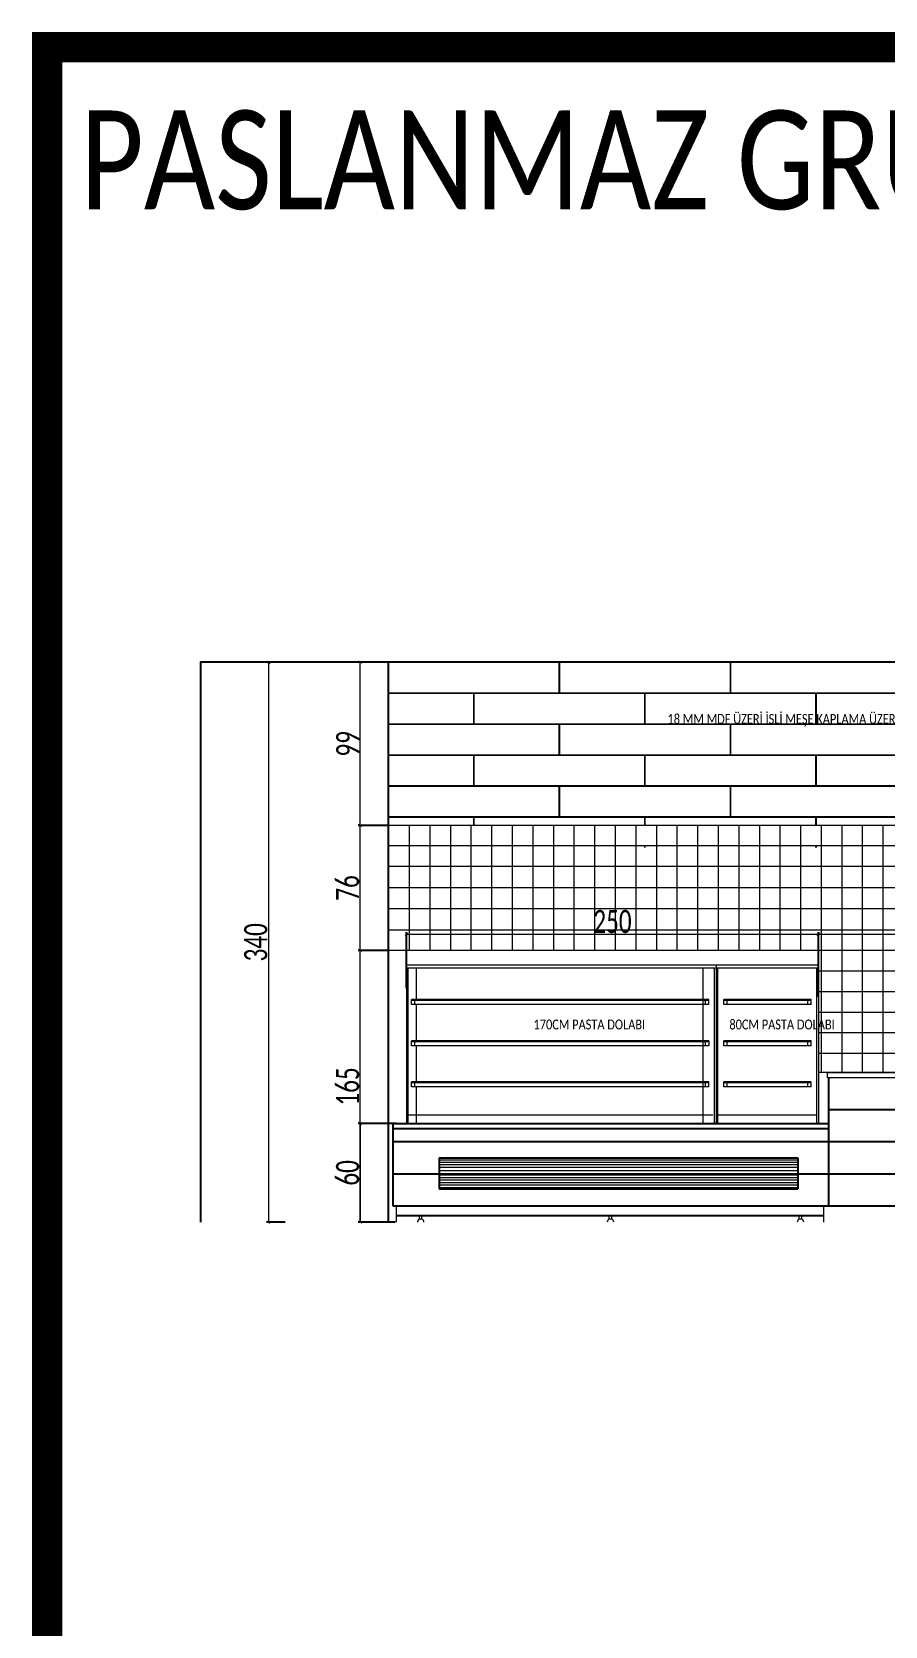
# Model space of a CAD drawing. Header units: millimetres. Extents: x -24 to 530668, y -246875 to -2983.
# Drawn here: x 269204 to 269722, y -109989 to -109021 of the extents above; entities that cross this region are included whole.
import ezdxf
from ezdxf import colors
from ezdxf.entities.mleader import LeaderData, LeaderLine
from ezdxf.math import Vec2, Vec3

# ---------------------------------------------------------------- set-up
doc = ezdxf.new("R2010")
doc.units = ezdxf.units.MM
doc.header["$PDMODE"] = 2
doc.layers.get('0').update_dxf_attribs({"lineweight": 20})
for name, color, linetype, lineweight in [('ahsap', 34, 'Continuous', 25), ('ahsaparka', 28, 'Continuous', 20), ('ahşap', 32, 'Continuous', 25), ('alcıpan', 14, 'Continuous', 25), ('CAM', 141, 'Continuous', 0), ('ince', 58, 'Continuous', 18), ('mermer', 142, 'Continuous', 15), ('PASLANMAZ', 19, 'Continuous', 18), ('seramik', 150, 'Continuous', 20), ('ölçü', 251, 'Continuous', 5)]:
    doc.layers.add(name, color=color, linetype=linetype, lineweight=lineweight)
doc.layers.add('yazı', color=11, linetype='Continuous')
doc.styles.add('text2', font='calibri.ttf', dxfattribs={"width": 0.8})
doc.styles.add('Ölçü50', font='calibri.ttf', dxfattribs={"width": 0.7})
doc.dimstyles.new('olcu10', dxfattribs={"dimtxt": 14, "dimasz": 2, "dimexe": 1.25, "dimexo": 0.625, "dimgap": 0.5, "dimtad": 1, "dimdec": 1, "dimrnd": 0.5, "dimzin": 9, "dimtxsty": 'Ölçü50', "dimblk": 'ARCHTICK', "dimcen": 2, "dimclrd": 256, "dimclre": 256, "dimclrt": 6, "dimazin": 2, "dimtfac": 1, "dimtdec": 1, "dimtix": 1, "dimtmove": 0, "dimatfit": 3, "dimldrblk": 'ARCHTICK', "dimfxl": 1, "dimlwd": -1, "dimarcsym": 0})

# ---------------------------------------------------------------- blocks, each defined once
blk = doc.blocks.new('_ArchTick')
at = {"color": 0, "linetype": 'ByBlock', "const_width": 0.15}
blk.add_lwpolyline([(-0.5, -0.5), (0.5, 0.5)], dxfattribs=at)
blk = doc.blocks.new('*D178')
at = {"layer": 'DEFPOINTS', "color": 0, "transparency": 16777216}
for p in [(269426.41, -109684.12, 0), (269403.78, -109744.12), (269425.55, -109744.12, 0)]:
    blk.add_point(p, dxfattribs=at)
at = {"layer": 'ölçü', "lineweight": -2, "transparency": 16777216}
for p, q in [((269425.78, -109684.12), (269402.53, -109684.12)), ((269424.93, -109744.12), (269402.53, -109744.12))]:
    blk.add_line(p, q, dxfattribs=at)
at = {"layer": 'ölçü', "transparency": 16777216}
blk.add_line((269403.78, -109684.12), (269403.78, -109744.12), dxfattribs=at)
at = {"layer": 'ölçü', "transparency": 16777216, "xscale": 2, "yscale": 2, "zscale": 2}
for p, rotation in [((269403.78, -109684.12), 90), ((269403.78, -109744.12), 270)]:
    blk.add_blockref('_ArchTick', p, dxfattribs=dict(at, rotation=rotation))
at = {"layer": 'ölçü', "color": 6, "transparency": 16777216, "insert": (269396.11, -109714.12), "char_height": 14, "attachment_point": 5, "rotation": 90, "style": 'Ölçü50'}
blk.add_mtext('60', dxfattribs=at)
blk = doc.blocks.new('*D179')
at = {"layer": 'DEFPOINTS', "color": 0, "transparency": 16777216}
for p in [(269403.78, -109579.16), (269420.94, -109579.16), (269425.55, -109744.12, 0)]:
    blk.add_point(p, dxfattribs=at)
at = {"layer": 'ölçü', "lineweight": -2, "transparency": 16777216}
for p, q in [((269420.32, -109579.16), (269402.53, -109579.16)), ((269424.93, -109744.12), (269402.53, -109744.12))]:
    blk.add_line(p, q, dxfattribs=at)
at = {"layer": 'ölçü', "transparency": 16777216}
blk.add_line((269403.78, -109744.12), (269403.78, -109579.16), dxfattribs=at)
at = {"layer": 'ölçü', "transparency": 16777216, "xscale": 2, "yscale": 2, "zscale": 2}
for p, rotation in [((269403.78, -109579.16), 90), ((269403.78, -109744.12), 270)]:
    blk.add_blockref('_ArchTick', p, dxfattribs=dict(at, rotation=rotation))
at = {"layer": 'ölçü', "color": 6, "transparency": 16777216, "insert": (269396.11, -109661.64), "char_height": 14, "attachment_point": 5, "rotation": 90, "style": 'Ölçü50'}
blk.add_mtext('165', dxfattribs=at)
blk = doc.blocks.new('*D180')
at = {"layer": 'DEFPOINTS', "color": 0, "transparency": 16777216}
for p in [(269403.78, -109503.12), (269420.94, -109503.12, 0), (269420.94, -109579.16)]:
    blk.add_point(p, dxfattribs=at)
at = {"layer": 'ölçü', "lineweight": -2, "transparency": 16777216}
for p, q in [((269420.32, -109503.12), (269402.53, -109503.12)), ((269420.32, -109579.16), (269402.53, -109579.16))]:
    blk.add_line(p, q, dxfattribs=at)
at = {"layer": 'ölçü', "transparency": 16777216}
blk.add_line((269403.78, -109579.16), (269403.78, -109503.12), dxfattribs=at)
at = {"layer": 'ölçü', "transparency": 16777216, "xscale": 2, "yscale": 2, "zscale": 2}
for p, rotation in [((269403.78, -109503.12), 90), ((269403.78, -109579.16), 270)]:
    blk.add_blockref('_ArchTick', p, dxfattribs=dict(at, rotation=rotation))
at = {"layer": 'ölçü', "color": 6, "transparency": 16777216, "insert": (269396.11, -109541.14), "char_height": 14, "attachment_point": 5, "rotation": 90, "style": 'Ölçü50'}
blk.add_mtext('76', dxfattribs=at)
blk = doc.blocks.new('*D181')
at = {"layer": 'DEFPOINTS', "color": 0, "transparency": 16777216}
for p in [(269403.78, -109404.12), (269420.94, -109404.12), (269420.94, -109503.12, 0)]:
    blk.add_point(p, dxfattribs=at)
at = {"layer": 'ölçü', "lineweight": -2, "transparency": 16777216}
for p, q in [((269420.32, -109404.12), (269402.53, -109404.12)), ((269420.32, -109503.12), (269402.53, -109503.12))]:
    blk.add_line(p, q, dxfattribs=at)
at = {"layer": 'ölçü', "transparency": 16777216}
blk.add_line((269403.78, -109503.12), (269403.78, -109404.12), dxfattribs=at)
at = {"layer": 'ölçü', "transparency": 16777216, "xscale": 2, "yscale": 2, "zscale": 2}
for p, rotation in [((269403.78, -109404.12), 90), ((269403.78, -109503.12), 270)]:
    blk.add_blockref('_ArchTick', p, dxfattribs=dict(at, rotation=rotation))
at = {"layer": 'ölçü', "color": 6, "transparency": 16777216, "insert": (269396.11, -109453.62), "char_height": 14, "attachment_point": 5, "rotation": 90, "style": 'Ölçü50'}
blk.add_mtext('99', dxfattribs=at)
blk = doc.blocks.new('*D182')
at = {"layer": 'DEFPOINTS', "color": 0, "transparency": 16777216}
for p in [(269681.81, -109569.22), (269431.81, -109602.64, 0), (269681.81, -109607.82, 0)]:
    blk.add_point(p, dxfattribs=at)
at = {"layer": 'ölçü', "lineweight": -2, "transparency": 16777216}
for p, q in [((269431.81, -109602.02), (269431.81, -109567.97)), ((269681.81, -109607.19), (269681.81, -109567.97))]:
    blk.add_line(p, q, dxfattribs=at)
at = {"layer": 'ölçü', "transparency": 16777216}
blk.add_line((269431.81, -109569.22), (269681.81, -109569.22), dxfattribs=at)
at = {"layer": 'ölçü', "transparency": 16777216, "xscale": 2, "yscale": 2, "zscale": 2, "rotation": 180}
blk.add_blockref('_ArchTick', (269431.81, -109569.22), dxfattribs=at)
at = {"layer": 'ölçü', "transparency": 16777216, "xscale": 2, "yscale": 2, "zscale": 2}
blk.add_blockref('_ArchTick', (269681.81, -109569.22), dxfattribs=at)
at = {"layer": 'ölçü', "color": 6, "transparency": 16777216, "insert": (269556.81, -109561.55), "char_height": 14, "attachment_point": 5, "style": 'Ölçü50'}
blk.add_mtext('250', dxfattribs=at)
blk = doc.blocks.new('*D183')
at = {"layer": 'DEFPOINTS', "color": 0, "transparency": 16777216}
for p in [(270493.43, -109566.66), (270493.43, -109569.22), (269681.81, -109607.82, 0)]:
    blk.add_point(p, dxfattribs=at)
at = {"layer": 'ölçü', "lineweight": -2, "transparency": 16777216}
for p, q in [((269681.81, -109607.19), (269681.81, -109567.97)), ((270493.43, -109567.28), (270493.43, -109570.47))]:
    blk.add_line(p, q, dxfattribs=at)
at = {"layer": 'ölçü', "transparency": 16777216}
blk.add_line((269681.81, -109569.22), (270493.43, -109569.22), dxfattribs=at)
at = {"layer": 'ölçü', "transparency": 16777216, "xscale": 2, "yscale": 2, "zscale": 2, "rotation": 180}
blk.add_blockref('_ArchTick', (269681.81, -109569.22), dxfattribs=at)
at = {"layer": 'ölçü', "transparency": 16777216, "xscale": 2, "yscale": 2, "zscale": 2}
blk.add_blockref('_ArchTick', (270493.43, -109569.22), dxfattribs=at)
at = {"layer": 'ölçü', "color": 6, "transparency": 16777216, "insert": (270087.62, -109560.09), "char_height": 14, "attachment_point": 5, "style": 'Ölçü50'}
blk.add_mtext('811,5', dxfattribs=at)
blk = doc.blocks.new('*D360')
at = {"layer": 'DEFPOINTS', "color": 0, "transparency": 16777216}
for p in [(269347.04, -109404.12), (269348.02, -109744.12), (269358.81, -109744.12)]:
    blk.add_point(p, dxfattribs=at)
at = {"layer": 'ölçü', "lineweight": -2, "transparency": 16777216}
for p, q in [((269347.67, -109404.12), (269349.27, -109404.12)), ((269358.19, -109744.12), (269346.77, -109744.12))]:
    blk.add_line(p, q, dxfattribs=at)
at = {"layer": 'ölçü', "transparency": 16777216}
blk.add_line((269348.02, -109404.12), (269348.02, -109744.12), dxfattribs=at)
at = {"layer": 'ölçü', "transparency": 16777216, "xscale": 2, "yscale": 2, "zscale": 2}
for p, rotation in [((269348.02, -109404.12), 90), ((269348.02, -109744.12), 270)]:
    blk.add_blockref('_ArchTick', p, dxfattribs=dict(at, rotation=rotation))
at = {"layer": 'ölçü', "color": 6, "transparency": 16777216, "insert": (269340.35, -109574.12), "char_height": 14, "attachment_point": 5, "rotation": 90, "style": 'Ölçü50'}
blk.add_mtext('340', dxfattribs=at)

msp = doc.modelspace()

# ---------------------------------------------------------------- linework, layer by layer
at = {"color": 5}
for p, q in [((269439.618, -109742.282, 0), (269439.618, -109740.117, 0)), ((269441.129, -109742.25, 0), (269441.129, -109740.117, 0)), ((269554.815, -109742.282, 0), (269554.815, -109740.117, 0)), ((269556.326, -109742.25, 0), (269556.326, -109740.117, 0)), ((269670.16, -109742.282, 0), (269670.16, -109740.117, 0)), ((269671.671, -109742.25, 0), (269671.671, -109740.117, 0))]:
    msp.add_line(p, q, dxfattribs=at)
at = {"color": 1, "const_width": 18.492}
msp.add_lwpolyline([(269213.704, -109030.619), (275060.383, -109030.619), (275060.383, -110583.763), (269213.704, -110583.763)], close=True, dxfattribs=at)
at = {"color": 5}
for centre in [(269440.413, -109744.117), (269555.61, -109744.117), (269670.955, -109744.117)]:
    msp.add_arc(centre, 2, 0, 180, dxfattribs=at)
at = {"layer": 'ahsap', "elevation": 0}
msp.add_lwpolyline([(269684.811, -109740.117), (269425.552, -109740.117)], dxfattribs=at)
at = {"layer": 'ahsaparka'}
for p, q in [((269524.5, -109422.617), (269524.5, -109404.117)), ((269524.8, -109422.617), (269524.8, -109404.117)), ((269628.36, -109422.617), (269628.36, -109404.117)), ((269628.66, -109422.617), (269628.66, -109404.117)), ((269420.94, -109422.617, 0), (270493.428, -109422.617)), ((269420.94, -109422.917, 0), (270493.428, -109422.917)), ((269472.57, -109441.417), (269472.57, -109422.917)), ((269472.87, -109441.417), (269472.87, -109422.917)), ((269576.43, -109441.417), (269576.43, -109422.917)), ((269576.73, -109441.417), (269576.73, -109422.917)), ((269680.29, -109441.417), (269680.29, -109422.917)), ((269680.59, -109441.417), (269680.59, -109422.917)), ((269420.94, -109441.417, 0), (270493.428, -109441.417)), ((269420.94, -109441.717, 0), (270493.428, -109441.717)), ((269524.5, -109460.217, 0), (269524.5, -109441.717, 0)), ((269524.8, -109460.217, 0), (269524.8, -109441.717, 0)), ((269628.36, -109460.217, 0), (269628.36, -109441.717, 0)), ((269628.66, -109460.217, 0), (269628.66, -109441.717, 0)), ((269420.94, -109460.217, 0), (270493.428, -109460.217)), ((269420.94, -109460.517, 0), (270493.428, -109460.517)), ((269472.57, -109479.017, 0), (269472.57, -109460.517, 0)), ((269472.87, -109479.017, 0), (269472.87, -109460.517, 0)), ((269576.43, -109479.017, 0), (269576.43, -109460.517, 0)), ((269576.73, -109479.017, 0), (269576.73, -109460.517, 0)), ((269680.29, -109479.017, 0), (269680.29, -109460.517, 0)), ((269680.59, -109479.017, 0), (269680.59, -109460.517, 0)), ((269420.94, -109479.017, 0), (270493.428, -109479.017)), ((269420.94, -109479.317, 0), (270493.428, -109479.317)), ((269524.5, -109497.817, 0), (269524.5, -109479.317, 0)), ((269524.8, -109497.817, 0), (269524.8, -109479.317, 0)), ((269628.36, -109497.817, 0), (269628.36, -109479.317, 0)), ((269628.66, -109497.817, 0), (269628.66, -109479.317, 0)), ((269420.94, -109497.817, 0), (270493.428, -109497.817)), ((269420.94, -109498.117, 0), (270493.428, -109498.117)), ((269472.57, -109503.117, 0), (269472.57, -109498.117, 0)), ((269472.87, -109503.117, 0), (269472.87, -109498.117, 0)), ((269576.43, -109503.117, 0), (269576.43, -109498.117, 0)), ((269576.73, -109503.117, 0), (269576.73, -109498.117, 0)), ((269680.29, -109503.117, 0), (269680.29, -109498.117, 0)), ((269680.59, -109503.117, 0), (269680.59, -109498.117, 0)), ((269576.43, -109516.617, 0), (269576.43, -109515.617, 0)), ((269576.73, -109516.617, 0), (269576.73, -109515.617, 0)), ((269680.29, -109516.617, 0), (269680.29, -109515.617, 0)), ((269680.59, -109516.617, 0), (269680.59, -109515.617, 0))]:
    msp.add_line(p, q, dxfattribs=at)
at = {"layer": 'ahşap'}
for p, q in [((269423.552, -109684.117), (269687.811, -109684.117, 0)), ((269423.552, -109684.117), (269423.552, -109734.117)), ((269687.811, -109675.617, 0), (270493.428, -109675.617, 0)), ((269423.552, -109687.117), (269687.811, -109687.117, 0)), ((269423.552, -109695.117), (270493.428, -109695.117, 0)), ((269451.642, -109704.9, 0), (269451.642, -109723.9, 0)), ((269451.642, -109704.9, 0), (269669.276, -109704.9, 0)), ((269423.552, -109714.617), (269687.811, -109714.617, 0)), ((269687.811, -109714.617, 0), (270493.428, -109714.617, 0)), ((269451.642, -109723.9, 0), (269669.276, -109723.9, 0)), ((269423.552, -109734.117), (270493.428, -109734.117, 0))]:
    msp.add_line(p, q, dxfattribs=at)
at = {"layer": 'ahşap', "elevation": 0}
for points in [[(269687.811, -109656.117), (269687.811, -109734.117)], [(269669.276, -109704.9), (269669.276, -109723.9)]]:
    msp.add_lwpolyline(points, dxfattribs=at)
at = {"layer": 'alcıpan'}
for points in [[(270493.428, -109744.117), (270493.428, -109404.117), (269306.757, -109404.117), (269306.757, -109744.117)], [(269420.94, -109744.117), (269420.94, -109404.117)]]:
    msp.add_lwpolyline(points, dxfattribs=at)
at = {"layer": 'CAM'}
for p, q in [((269619.813, -109587.918, 0), (269431.811, -109587.918, 0)), ((269431.811, -109587.918, 0), (269431.811, -109684.117, 0)), ((269619.813, -109589.918, 0), (269431.811, -109589.918, 0)), ((269432.811, -109684.117, 0), (269432.811, -109589.918, 0)), ((269437.811, -109608.917, 0), (269437.811, -109589.918, 0)), ((269611.81, -109684.117, 0), (269611.81, -109589.918, 0)), ((269618.813, -109684.117, 0), (269618.813, -109589.918, 0)), ((269619.813, -109587.918, 0), (269619.813, -109684.117, 0)), ((269681.813, -109587.918, 0), (269619.813, -109587.918, 0)), ((269681.813, -109589.918, 0), (269619.813, -109589.918, 0)), ((269620.813, -109684.117, 0), (269620.813, -109589.918, 0)), ((269680.813, -109684.117, 0), (269680.813, -109589.918, 0)), ((269681.813, -109587.918, 0), (269681.813, -109684.117, 0)), ((269615.313, -109608.917, 0), (269434.811, -109608.917, 0)), ((269434.811, -109611.917, 0), (269434.811, -109608.917, 0)), ((269615.313, -109609.517, 0), (269434.811, -109609.517, 0)), ((269615.313, -109611.917, 0), (269434.811, -109611.917, 0)), ((269436.811, -109611.917, 0), (269436.811, -109609.517, 0)), ((269437.811, -109633.917, 0), (269437.811, -109611.917, 0)), ((269613.313, -109611.917, 0), (269613.313, -109609.517, 0)), ((269615.313, -109611.917, 0), (269615.313, -109608.917, 0)), ((269677.313, -109608.917, 0), (269624.313, -109608.917, 0)), ((269624.313, -109611.917, 0), (269624.313, -109608.917, 0)), ((269677.313, -109609.517, 0), (269624.313, -109609.517, 0)), ((269677.313, -109611.917, 0), (269624.313, -109611.917, 0)), ((269626.313, -109611.917, 0), (269626.313, -109609.517, 0)), ((269675.313, -109611.917, 0), (269675.313, -109609.517, 0)), ((269677.313, -109611.917, 0), (269677.313, -109608.917, 0)), ((269615.313, -109633.917, 0), (269434.811, -109633.917, 0)), ((269434.811, -109636.917, 0), (269434.811, -109633.917, 0)), ((269615.313, -109634.517, 0), (269434.811, -109634.517, 0)), ((269436.811, -109636.917, 0), (269436.811, -109634.517, 0)), ((269613.313, -109636.917, 0), (269613.313, -109634.517, 0)), ((269677.313, -109633.917, 0), (269624.313, -109633.917, 0)), ((269624.313, -109636.917, 0), (269624.313, -109633.917, 0)), ((269677.313, -109634.517, 0), (269624.313, -109634.517, 0)), ((269626.313, -109636.917, 0), (269626.313, -109634.517, 0)), ((269675.313, -109636.917, 0), (269675.313, -109634.517, 0)), ((269677.313, -109636.917, 0), (269677.313, -109633.917, 0)), ((269615.313, -109636.917, 0), (269434.811, -109636.917, 0)), ((269437.811, -109658.917, 0), (269437.811, -109636.917, 0)), ((269677.313, -109636.917, 0), (269624.313, -109636.917, 0)), ((269615.313, -109658.917, 0), (269434.811, -109658.917, 0)), ((269434.811, -109661.917, 0), (269434.811, -109658.917, 0)), ((269615.313, -109659.517, 0), (269434.811, -109659.517, 0)), ((269615.313, -109661.917, 0), (269434.811, -109661.917, 0)), ((269436.811, -109661.917, 0), (269436.811, -109659.517, 0)), ((269437.811, -109684.117, 0), (269437.811, -109661.917, 0)), ((269613.313, -109661.917, 0), (269613.313, -109659.517, 0)), ((269615.313, -109661.917, 0), (269615.313, -109658.917, 0)), ((269624.313, -109661.917, 0), (269624.313, -109658.917, 0)), ((269677.313, -109658.917, 0), (269624.313, -109658.917, 0)), ((269677.313, -109659.517, 0), (269624.313, -109659.517, 0)), ((269677.313, -109661.917, 0), (269624.313, -109661.917, 0)), ((269626.313, -109661.917, 0), (269626.313, -109659.517, 0)), ((269675.313, -109661.917, 0), (269675.313, -109659.517, 0)), ((269677.313, -109661.917, 0), (269677.313, -109658.917, 0)), ((269617.813, -109679.117, 0), (269432.811, -109679.117, 0)), ((269680.813, -109679.117, 0), (269620.813, -109679.117, 0))]:
    msp.add_line(p, q, dxfattribs=at)
at = {"layer": 'CAM', "elevation": 0}
for points in [[(269615.313, -109633.917), (269615.313, -109636.917)], [(269681.813, -109684.117), (269431.811, -109684.117)]]:
    msp.add_lwpolyline(points, dxfattribs=at)
at = {"layer": 'ince'}
for p, q in [((269451.642, -109706.117, 0), (269669.276, -109706.117, 0)), ((269451.642, -109707.617, 0), (269669.276, -109707.617, 0)), ((269451.642, -109709.117, 0), (269669.276, -109709.117, 0)), ((269451.642, -109710.617, 0), (269669.276, -109710.617, 0)), ((269451.642, -109712.617, 0), (269669.276, -109712.617, 0)), ((269451.642, -109715.4, 0), (269669.276, -109715.4, 0)), ((269451.642, -109716.9, 0), (269669.276, -109716.9, 0)), ((269451.642, -109718.4, 0), (269669.276, -109718.4, 0)), ((269451.642, -109719.9, 0), (269669.276, -109719.9, 0)), ((269451.642, -109721.4, 0), (269669.276, -109721.4, 0)), ((269451.642, -109722.9, 0), (269669.276, -109722.9, 0))]:
    msp.add_line(p, q, dxfattribs=at)
at = {"layer": 'mermer'}
for p, q in [((269687.311, -109653.117, 0), (270492.428, -109653.117, 0)), ((269687.311, -109656.117, 0), (269687.311, -109653.117, 0)), ((269687.311, -109656.117, 0), (270492.428, -109656.117, 0))]:
    msp.add_line(p, q, dxfattribs=at)
at = {"layer": 'PASLANMAZ'}
msp.add_line((269425.552, -109734.117, 0), (269425.552, -109744.117, 0), dxfattribs=at)
at = {"layer": 'PASLANMAZ', "elevation": 0}
msp.add_lwpolyline([(269684.811, -109734.117), (269684.811, -109744.117)], dxfattribs=at)
at = {"layer": 'seramik', "elevation": 0}
for points in [[(270493.428, -109503.117), (269420.94, -109503.117)], [(269420.94, -109503.117), (269420.94, -109579.156)], [(269433.44, -109503.117), (269433.44, -109579.156)], [(269445.94, -109503.117), (269445.94, -109579.156)], [(269458.44, -109503.117), (269458.44, -109579.156)], [(269470.94, -109503.117), (269470.94, -109579.156)], [(269483.44, -109503.117), (269483.44, -109579.156)], [(269495.94, -109503.117), (269495.94, -109579.156)], [(269508.44, -109503.117), (269508.44, -109579.156)], [(269520.94, -109503.117), (269520.94, -109579.156)], [(269533.44, -109503.117), (269533.44, -109579.156)], [(269545.94, -109503.117), (269545.94, -109579.156)], [(269558.44, -109503.117), (269558.44, -109579.156)], [(269570.94, -109503.117), (269570.94, -109579.156)], [(269583.44, -109503.117), (269583.44, -109579.156)], [(269595.94, -109503.117), (269595.94, -109579.156)], [(269608.44, -109503.117), (269608.44, -109579.156)], [(269620.94, -109503.117), (269620.94, -109579.156)], [(269633.44, -109503.117), (269633.44, -109579.156)], [(269645.94, -109503.117), (269645.94, -109579.156)], [(269658.44, -109503.117), (269658.44, -109579.156)], [(269670.94, -109503.117), (269670.94, -109579.156)], [(269683.44, -109503.117), (269683.44, -109579.156)], [(269683.44, -109503.117), (269683.44, -109653.117)], [(269695.94, -109503.117), (269695.94, -109653.117)], [(269708.44, -109503.117), (269708.44, -109653.117)], [(269720.94, -109503.117), (269720.94, -109653.117)], [(270493.428, -109515.617), (269420.94, -109515.617)], [(270493.428, -109528.117), (269420.94, -109528.117)], [(270493.428, -109540.964), (269420.94, -109540.964)], [(270493.428, -109553.81), (269420.94, -109553.81)], [(270493.428, -109566.656), (269420.94, -109566.656)], [(270493.428, -109579.156), (269420.94, -109579.156)], [(270493.428, -109591.656), (269681.813, -109591.656)], [(270493.428, -109604.156), (269681.813, -109604.156)], [(270493.428, -109616.656), (269681.813, -109616.656)], [(270493.428, -109629.156), (269681.813, -109629.156)], [(270493.428, -109641.656), (269681.813, -109641.656)], [(270493.428, -109653.117), (269681.813, -109653.117)]]:
    msp.add_lwpolyline(points, dxfattribs=at)

# ---------------------------------------------------------------- texts
at = {"layer": 'yazı', "width": 844.20926, "attachment_point": 5, "style": 'text2'}
for s, insert, char_height in [('{\\fCalibri Light|b0|i0|c162|p34;PASLANMAZ GRUPLARI SD}', (269636.002, -109099.429), 60), ('170CM PASTA DOLABI', (269542.772, -109624.051, 0), 6), ('80CM PASTA DOLABI', (269659.737, -109624.051, 0), 6)]:
    msp.add_mtext(s, dxfattribs=dict(at, insert=insert, char_height=char_height))

# ---------------------------------------------------------------- dimensions: what is measured, and where the dimension line sits
at = {"layer": 'ölçü'}
for base, p1, p2, picture, middle in [((269348.024, -109744.117), (269347.043, -109404.117), (269358.813, -109744.117), '*D360', (269340.352, -109574.117)), ((269403.778, -109404.117), (269420.94, -109503.117, 0), (269420.94, -109404.117), '*D181', (269396.105, -109453.617)), ((269403.778, -109503.117), (269420.94, -109579.156), (269420.94, -109503.117, 0), '*D180', (269396.111, -109541.137)), ((269403.778, -109579.156), (269425.552, -109744.117, 0), (269420.94, -109579.156), '*D179', (269396.111, -109661.637))]:
    dim = msp.add_linear_dim(base=base, p1=p1, p2=p2, angle=90, dimstyle='olcu10', override={"dimtmove": 1}, dxfattribs=at)
    dim.commit()
    dim.dimension.update_dxf_attribs({"geometry": picture, "text_midpoint": middle})
dim = msp.add_linear_dim(base=(269681.813, -109569.222), p1=(269431.811, -109602.642, 0), p2=(269681.813, -109607.819, 0), dimstyle='olcu10', dxfattribs=at)
dim.commit()
dim.dimension.update_dxf_attribs({"geometry": '*D182', "text_midpoint": (269556.812, -109561.55)})
dim = msp.add_linear_dim(base=(270493.428, -109569.222), p1=(269681.813, -109607.819, 0), p2=(270493.428, -109566.656), dimstyle='olcu10', override={"dimtmove": 1}, dxfattribs=at)
dim.commit()
dim.dimension.update_dxf_attribs({"geometry": '*D183', "text_midpoint": (270087.621, -109560.091)})
dim = msp.add_linear_dim(base=(269403.778, -109744.117), p1=(269426.406, -109684.117, 0), p2=(269425.552, -109744.117, 0), angle=90, dimstyle='olcu10', dxfattribs=at)
dim.commit()
dim.dimension.update_dxf_attribs({"geometry": '*D178', "text_midpoint": (269396.105, -109714.117)})

# ---------------------------------------------------------------- leaders
at = {"layer": 'yazı'}
ml = msp.add_multileader_mtext('Standard', dxfattribs=at)
ml.set_content('18 MM MDF ÜZERİ İSLİ MEŞE KAPLAMA ÜZERİ NATUREL CİLA ŞAŞIRTMALI\\PDÖŞEME AHŞAPLAR', color=256, style='text2')
ml.set_leader_properties(color=1)
ml.build(insert=Vec2(0, 0))
ml.multileader.update_dxf_attribs({"dogleg_length": 10})
ctx = ml.context
ctx.base_point, ctx.char_height, ctx.landing_gap_size, ctx.plane_origin = Vec3(269588.982, -109439.374), 6, 0.09, Vec3(269894.5, -109575.606)
ctx.text_align_type = 2
notes = []
notes.append((ctx, [(1, (1, 1, 0), (269823.961, -109439.374), (-1, 0), 10, [(0, [(269840.647, -109415.84)], 0, [])])]))
ctx.mtext.insert, ctx.mtext.alignment, ctx.mtext.flow_direction = Vec3(269813.871, -109435.531), 3, 5
for ctx, leaders in notes:
    for number, flags, end, landing, length, lines in leaders:
        leader = LeaderData()
        leader.index, (leader.has_last_leader_line, leader.has_dogleg_vector, leader.attachment_direction) = number, flags
        leader.last_leader_point, leader.dogleg_vector, leader.dogleg_length = Vec3(end), Vec3(landing), length
        for number, points, colour, breaks in lines:
            line = LeaderLine()
            line.index, line.vertices, line.color, line.breaks = number, Vec3.list(points), colors.encode_raw_color(colour), breaks
            leader.lines.append(line)
        ctx.leaders.append(leader)

doc.saveas('drawing.dxf')
